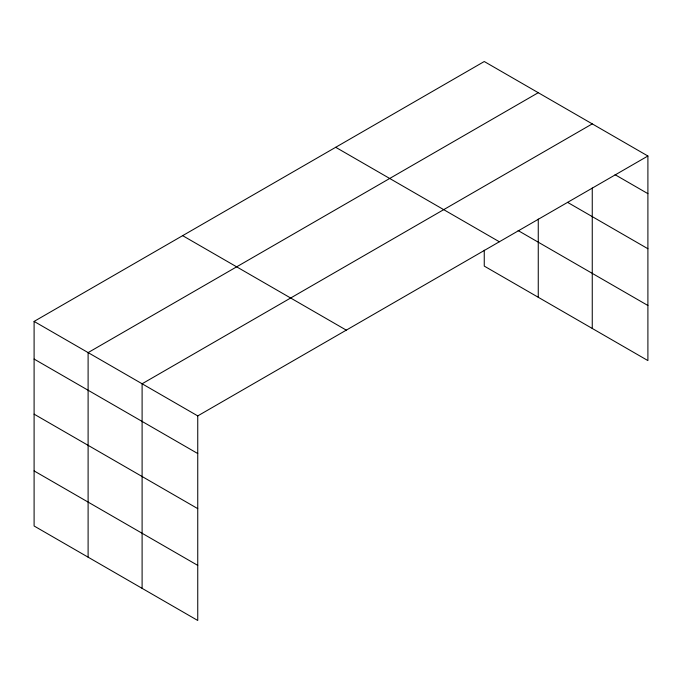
<?xml version="1.0" encoding="UTF-8"?>
<svg xmlns="http://www.w3.org/2000/svg" width="682" height="682" viewBox="0 0 682 682"><rect width="100%" height="100%" fill="white"/><g stroke="black" fill="none" stroke-linecap="round" stroke-linejoin="round"><path stroke-width="1.02" d="M592.257 188.01L592.257 328.46M484.254 250.209L484.254 266.099L647.9 360.582L647.9 156.007L484.254 61.525L34.1 321.418L34.1 525.993L197.746 620.475L197.746 415.901L34.1 321.418M538.26 92.701L88.106 352.603L88.106 557.168M592.257 123.885L142.103 383.778L142.103 588.353M197.746 415.901L647.9 156.007M615.062 174.694L647.9 193.654M567.552 202.349L647.9 248.734M518.124 230.567L647.9 305.493M335.706 147.295L499.352 241.769M182.648 235.657L346.294 330.139M34.1 359.064L197.746 453.547M34.1 414.153L197.746 508.636M34.1 470.912L197.746 565.387M538.26 219.067L538.26 297.275"/></g></svg>
